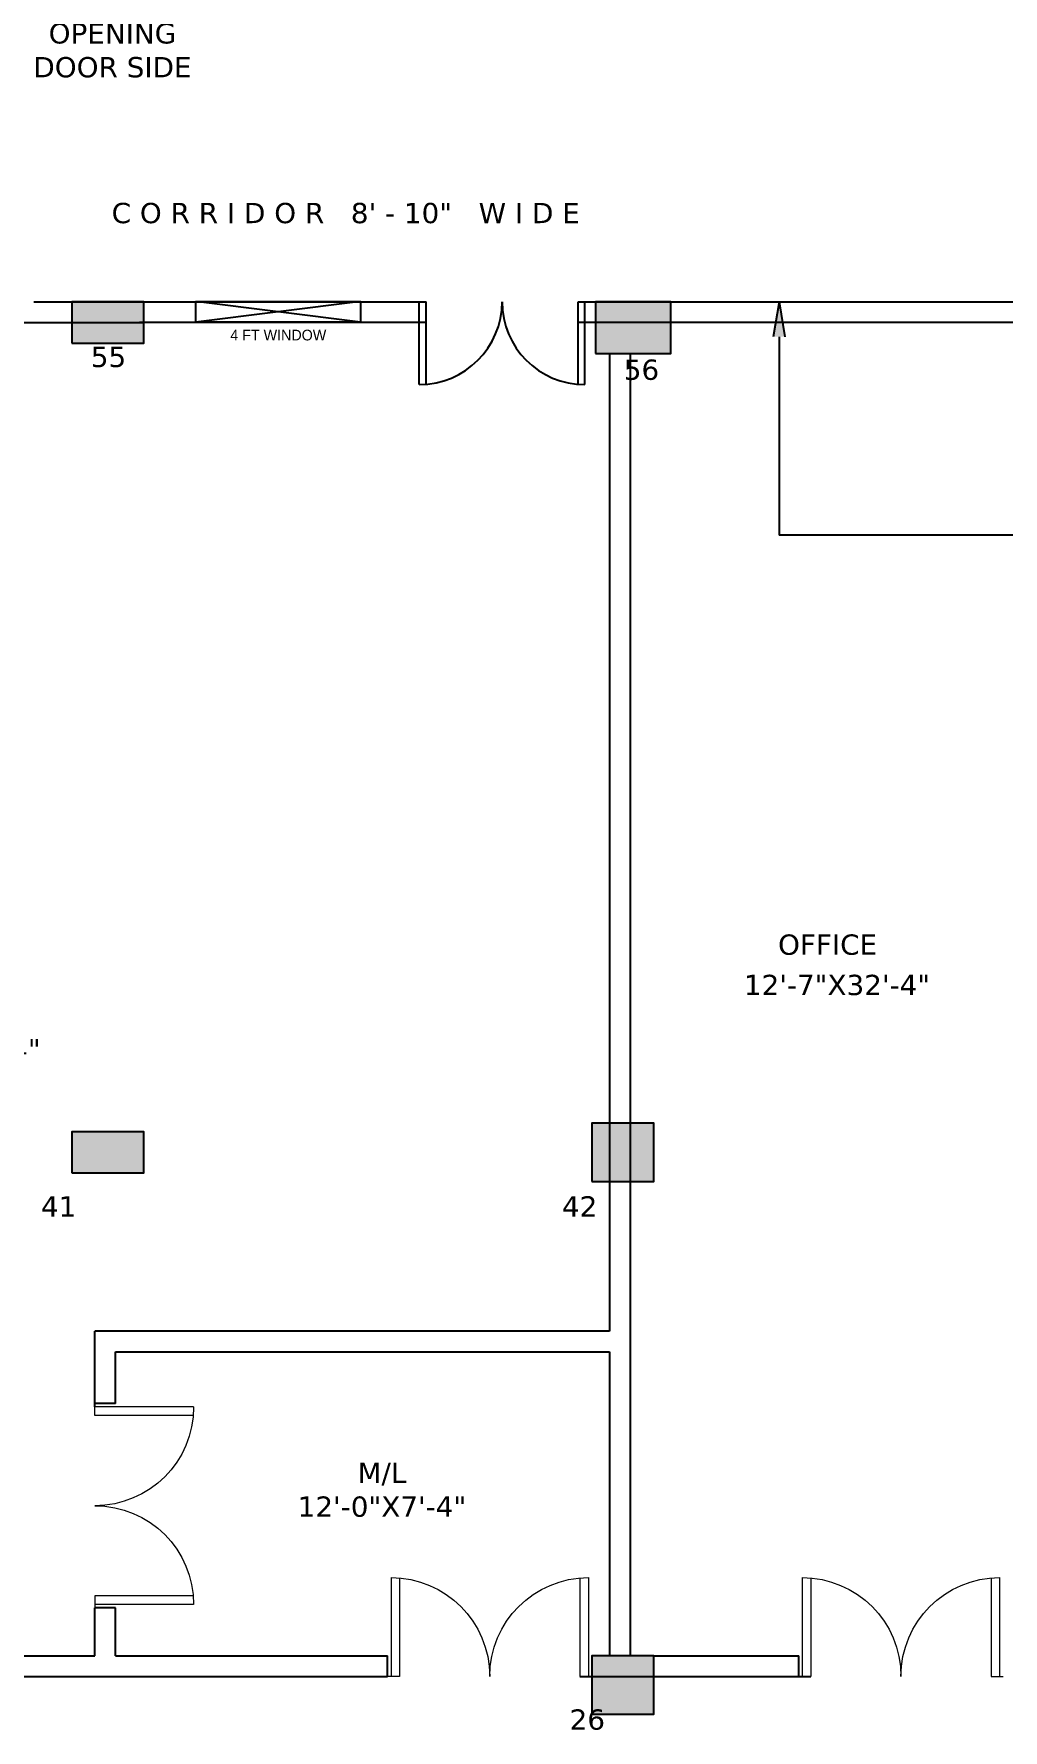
# Model space of a CAD drawing. Header units: inches. Extents: x -217 to 2701, y -906 to 3312.
# Drawn here: x 1037.5 to 1319.7, y 659.4 to 1153 of the extents above; entities that cross this region are included whole.
import ezdxf

# ---------------------------------------------------------------- set-up
doc = ezdxf.new("R2010")
doc.units = ezdxf.units.IN
doc.header["$MEASUREMENT"] = 0
for name, color, linetype in [('COLUMN', 8, 'CONTINUOUS'), ('COLUMN HATCH', 8, 'CONTINUOUS'), ('TEXT', 8, 'CONTINUOUS'), ('WALL', 7, 'CONTINUOUS'), ('WINDOOW', 8, 'CONTINUOUS')]:
    doc.layers.add(name, color=color, linetype=linetype)
doc.styles.add('H St Bt', font='stylu.ttf')
doc.styles.add('VERDANA', font='verdana.ttf')

# ---------------------------------------------------------------- blocks, each defined once
blk = doc.blocks.new('b d')
at = {"layer": 'WINDOOW', "color": 0, "lineweight": 0}
for p, q in [((67237.44, 17555.04), (67233.94, 17555.04)), ((67234.94, 17526.29), (67234.94, 17555.04)), ((67237.44, 17526.39), (67237.44, 17555.04)), ((67289.94, 17526.39), (67289.94, 17555.04)), ((67289.94, 17555.04), (67293.44, 17555.04)), ((67292.44, 17526.29), (67292.44, 17555.04))]:
    blk.add_line(p, q, dxfattribs=at)
for centre, start, end in [((67234.94, 17555.04), 270, 0), ((67292.44, 17555.04), 180, 270)]:
    blk.add_arc(centre, 28.75, start, end, dxfattribs=at)
blk = doc.blocks.new('*U454')
at = {"layer": 'WALL', "color": 0}
for p, q in [((60520.06, 48188.77), (60526.06, 48188.77)), ((60520.06, 48140.77), (60520.06, 48188.77)), ((60526.06, 48188.77), (60520.06, 48140.77)), ((60520.06, 48188.77), (60526.06, 48140.77)), ((60526.06, 48188.77), (60526.06, 48140.77)), ((60526.06, 48140.77), (60520.06, 48140.77))]:
    blk.add_line(p, q, dxfattribs=at)
at = {"layer": 'TEXT', "lineweight": 0, "style": 'H St Bt'}
blk.add_text('4 FT WINDOW', height=3.1104, rotation=90, dxfattribs=at).set_placement((60531.34, 48150.84))

msp = doc.modelspace()

# ---------------------------------------------------------------- hatches: boundary and pattern name
at = {"layer": 'COLUMN HATCH', "linetype": 'Continuous'}
for points in [[(1069.5, 1063), (1069.5, 1075), (1048.5, 1075), (1048.5, 1063)], [(1201, 1075), (1201, 1060), (1223, 1060), (1223, 1075)], [(1218, 836), (1200, 836), (1200, 819), (1218, 819)], [(1069.5, 821.5), (1069.5, 833.5), (1048.5, 833.5), (1048.5, 821.5)], [(1218, 681), (1200, 681), (1200, 664), (1218, 664)]]:
    msp.add_hatch(color=256, dxfattribs=at).paths.add_polyline_path(points)
at = {"layer": 'TEXT', "lineweight": 0}
for points in [[(1069.5, 1063), (1069.5, 1075), (1048.5, 1075), (1048.5, 1063)], [(1201, 1075), (1201, 1060), (1223, 1060), (1223, 1075)], [(1218, 836), (1200, 836), (1200, 819), (1218, 819)], [(1069.5, 821.5), (1069.5, 833.5), (1048.5, 833.5), (1048.5, 821.5)], [(1218, 681), (1200, 681), (1200, 664), (1218, 664)]]:
    msp.add_hatch(color=256, dxfattribs=at).paths.add_polyline_path(points)
at = {"layer": 'TEXT'}
msp.add_hatch(color=256, dxfattribs=at).paths.add_polyline_path([(1256.23, 1064.88), (1252.8, 1064.88), (1254.52, 1075.11)])

# ---------------------------------------------------------------- linework, layer by layer
at = {"layer": 'COLUMN', "linetype": 'Continuous'}
for points in [[(1048.5, 1063), (1069.5, 1063), (1069.5, 1075), (1048.5, 1075)], [(1201, 1060), (1223, 1060), (1223, 1075), (1201, 1075)], [(1200, 819), (1218, 819), (1218, 836), (1200, 836)], [(1048.5, 821.5), (1069.5, 821.5), (1069.5, 833.5), (1048.5, 833.5)], [(1200, 664), (1218, 664), (1218, 681), (1200, 681)]]:
    msp.add_lwpolyline(points, close=True, dxfattribs=at)
for points in [[(1149.74, 1050.97), (1149.74, 1075.07)], [(1151.74, 1051.05), (1151.74, 1075.07)], [(1195.95, 1051.05), (1195.95, 1075.07)], [(1197.95, 1050.97), (1197.95, 1075.07)]]:
    msp.add_lwpolyline(points, dxfattribs=at)
for centre, start, end in [((1149.74, 1075.07), 270, 0), ((1197.95, 1075.07), 180, 270)]:
    msp.add_arc(centre, 24.11, start, end, dxfattribs=at)
at = {"layer": 'TEXT'}
for p, q in [((1254.51, 1075.07), (1252.8, 1064.88)), ((1254.52, 1075.07), (1256.23, 1064.88)), ((1254.51, 1064.88), (1254.51, 1007.14)), ((1524.07, 1007.14), (1254.51, 1007.14))]:
    msp.add_line(p, q, dxfattribs=at)
at = {"layer": 'TEXT', "lineweight": 0}
for points in [[(1048.5, 1063), (1069.5, 1063), (1069.5, 1075), (1048.5, 1075)], [(1201, 1060), (1223, 1060), (1223, 1075), (1201, 1075)], [(1200, 819), (1218, 819), (1218, 836), (1200, 836)], [(1048.5, 821.5), (1069.5, 821.5), (1069.5, 833.5), (1048.5, 833.5)], [(1200, 664), (1218, 664), (1218, 681), (1200, 681)]]:
    msp.add_lwpolyline(points, close=True, dxfattribs=at)
at = {"layer": 'WALL'}
for p, q in [((1037.49, 1075.07), (1151.74, 1075.07)), ((1061.25, 694.92), (1055.25, 694.92))]:
    msp.add_line(p, q, dxfattribs=at)
at = {"layer": 'WALL', "linetype": 'Continuous'}
for p, q in [((1195.95, 1075.07), (1549.88, 1075.07)), ((870, 1069), (1069.5, 1069)), ((1068.22, 1069.07), (1151.74, 1069.07)), ((1195.95, 1069.07), (1549.88, 1069.07)), ((1205.12, 1060), (1205.12, 775.42)), ((1211.12, 1060), (1211.12, 681)), ((1055.25, 753.42), (1055.25, 775.42)), ((1205.12, 775.42), (1055.25, 775.42)), ((1205.12, 769.42), (1205.12, 681)), ((1061.25, 754.42), (1055.25, 754.42)), ((876, 681), (1055.25, 681)), ((1061.25, 681), (1140.5, 681)), ((1140.5, 675), (1140.5, 681)), ((1218, 681), (1260.25, 681)), ((1260.25, 675), (1260.25, 681)), ((870, 675), (1140.5, 675)), ((1196.5, 675), (1263.75, 675))]:
    msp.add_line(p, q, dxfattribs=at)
for points in [[(1061.25, 769.42), (1205.12, 769.42)], [(1061.25, 754.42), (1061.25, 769.42)], [(1055.25, 681), (1055.25, 694.92)], [(1061.25, 681), (1061.25, 694.92)]]:
    msp.add_lwpolyline(points, dxfattribs=at)

# ---------------------------------------------------------------- block references
at = {"layer": 'WALL', "rotation": 270}
msp.add_blockref('*U454', (-47056.15, 61595.14), dxfattribs=at)
at = {"layer": 'WINDOOW', "lineweight": 0, "xscale": -1}
for p, rotation in [((18610.29, 67988.36), 90), ((-66093.44, 18230.04), 180), ((-65973.69, 18230.04), 180)]:
    msp.add_blockref('b d', p, dxfattribs=dict(at, rotation=rotation))

# ---------------------------------------------------------------- texts
at = {"layer": 'TEXT', "linetype": 'Continuous', "style": 'VERDANA'}
for s, height, p in [('OFFICE', 5.906, (1254.21, 885.01)), ('12\'-7"X32\'-4"', 5.9055, (1244.26, 873.27)), ('27\'-5"X32\'-4"', 5.9055, (985.23, 854.6))]:
    msp.add_text(s, height=height, dxfattribs=at).set_placement(p)
at = {"layer": 'TEXT', "linetype": 'Continuous', "char_height": 5.9055, "attachment_point": 5, "style": 'VERDANA'}
for s, insert, width in [('GROUND FLOOR OPENING DOOR SIDE', (1060.37, 1158.03), 54.7108), ('C O R R I D O R   8\' - 10"   W I D E', (1128.3, 1100.82), 293.5939), ('M/L\\P12\'-0"X7\'-4"', (1138.85, 729.27), 169.0121)]:
    msp.add_mtext(s, dxfattribs=dict(at, insert=insert, width=width))
at = {"layer": 'TEXT', "lineweight": 0, "char_height": 5.906, "width": 5.1391, "attachment_point": 5, "style": 'VERDANA'}
for s, insert in [('55', (1059.21, 1058.95)), ('56', (1214.43, 1055.23)), ('41', (1044.7, 811.78)), ('42', (1196.43, 811.78)), ('26', (1198.66, 662.38))]:
    msp.add_mtext(s, dxfattribs=dict(at, insert=insert))

doc.saveas('drawing.dxf')
